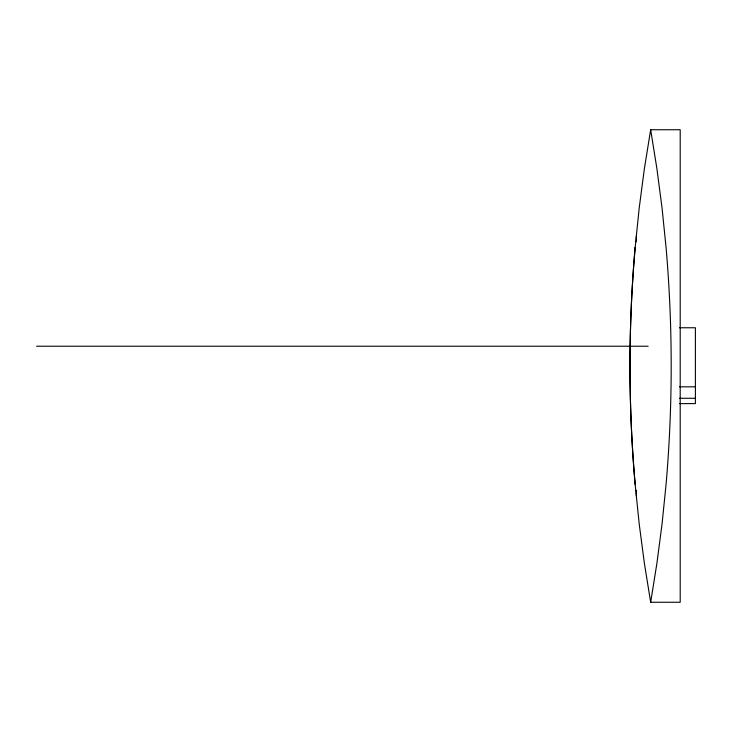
<?xml version="1.0" encoding="UTF-8"?>
<svg xmlns="http://www.w3.org/2000/svg" width="732" height="732" viewBox="0 0 732 732"><rect width="100%" height="100%" fill="white"/><g stroke="black" fill="none" stroke-linecap="round" stroke-linejoin="round"><path stroke-width="1.1" d="M635.175 247.416L639.201 208.053L644.361 168.808L650.666 129.738L680.202 129.738L680.202 602.262L650.666 602.262L644.361 563.192L639.201 523.947L635.175 484.584A960.988 676.954 90 0 1 635.166 247.416A1360.385 1360.385 0 0 0 635.175 484.584M650.666 602.262L656.924 563.192L662.057 523.947L666.047 484.584A968.161 682.014 -90 0 0 666.056 247.416L662.057 208.053L656.924 168.808L650.666 129.738M679.497 327.762L695.4 327.762L695.4 403.607L679.497 403.607M36.6 346.218L648.149 346.218M679.497 386.825L695.4 386.825M679.497 398.272L695.4 398.272M636.337 236.061L636.337 241.761M636.337 490.239L636.337 495.939"/></g></svg>
